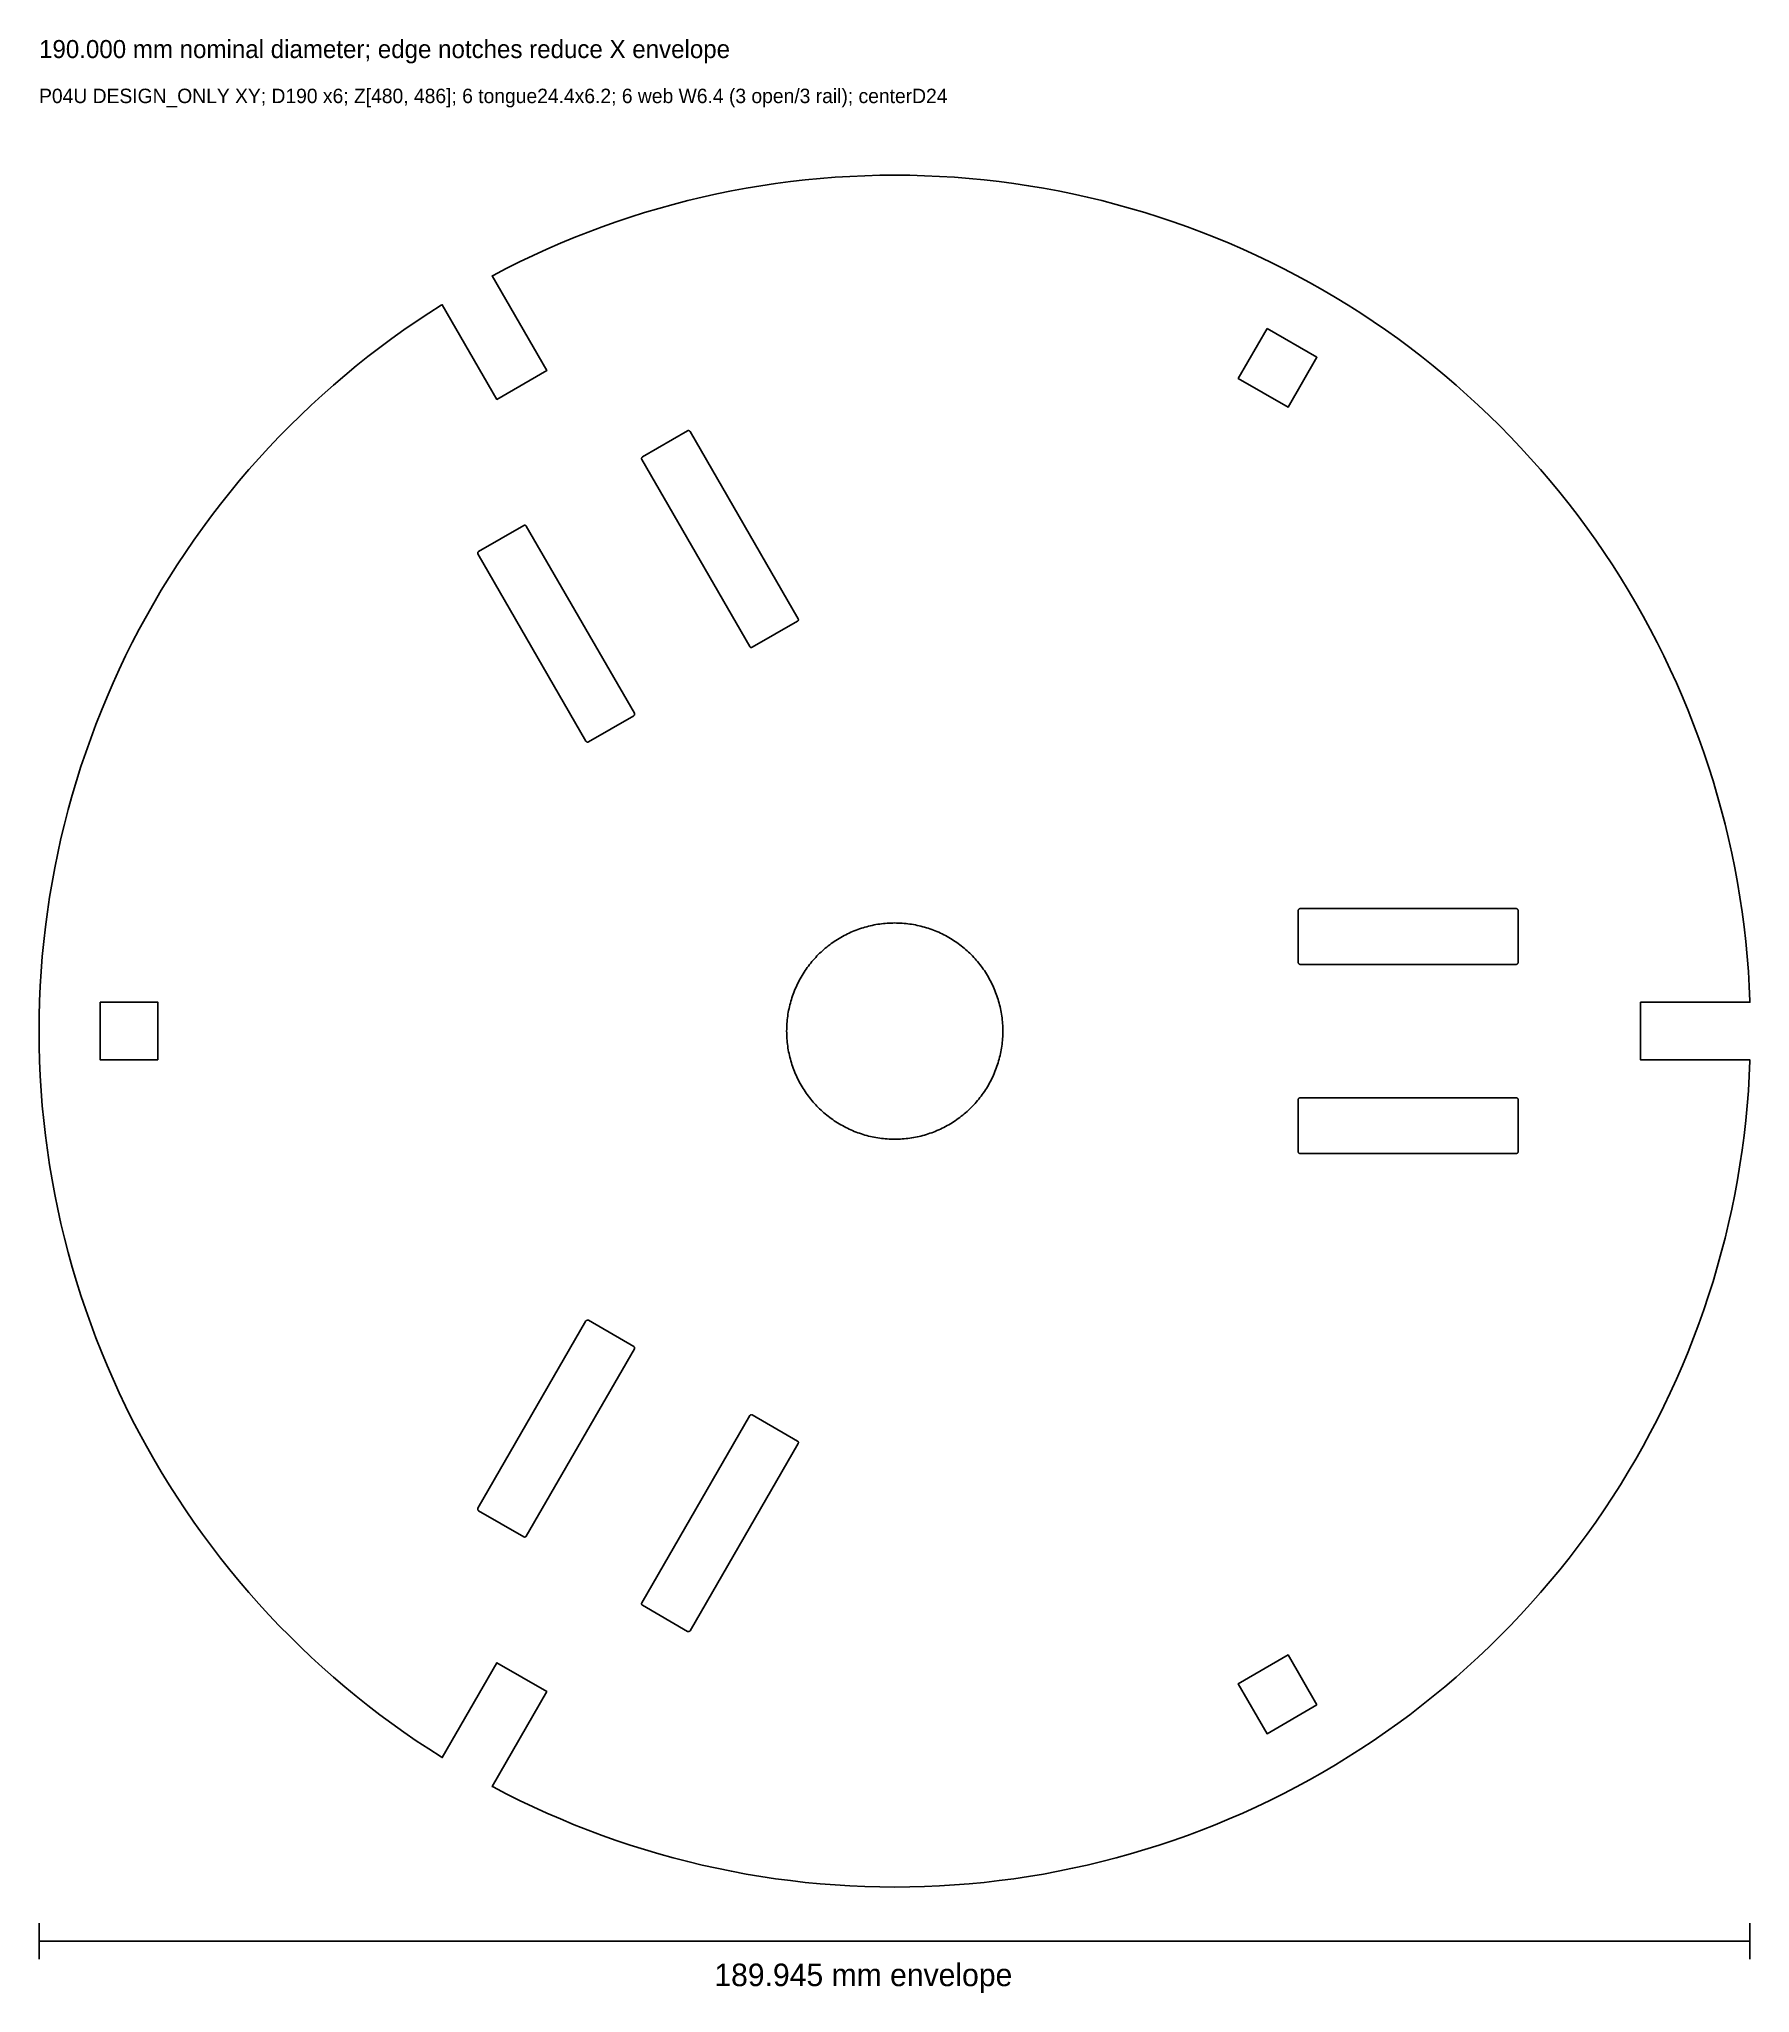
# Model space of a CAD drawing. Header units: millimetres. Extents: x -95 to 95, y -107 to 110.
import ezdxf

# ---------------------------------------------------------------- set-up
doc = ezdxf.new("R2010")
doc.units = ezdxf.units.MM
for name, color, linetype in [('CUT_ACCESS', 1, 'Continuous'), ('CUT_OUTER', 1, 'Continuous'), ('CUT_TONGUE', 1, 'Continuous'), ('CUT_WEB', 1, 'Continuous'), ('NOT_CUT_DIMENSIONS', 5, 'Continuous')]:
    doc.layers.add(name, color=color, linetype=linetype)

msp = doc.modelspace()

# ---------------------------------------------------------------- linework, layer by layer
at = {"layer": 'CUT_ACCESS'}
msp.add_lwpolyline([(11.983554, -0.628031), (11.970769, -0.837078), (11.954336, -1.045869), (11.934263, -1.254342), (11.910554, -1.462432), (11.883217, -1.670077), (11.85226, -1.877214), (11.817693, -2.083778), (11.779526, -2.289708), (11.737771, -2.49494), (11.692441, -2.699413), (11.643549, -2.903063), (11.59111, -3.105829), (11.53514, -3.307648), (11.475657, -3.50846), (11.412678, -3.708204), (11.346223, -3.906818), (11.276311, -4.104242), (11.202965, -4.300415), (11.126206, -4.495279), (11.046058, -4.688774), (10.962545, -4.88084), (10.875693, -5.071419), (10.785529, -5.260454), (10.692078, -5.447886), (10.595371, -5.633659), (10.495436, -5.817715), (10.392305, -6), (10.286008, -6.180457), (10.176577, -6.359031), (10.064047, -6.535668), (9.948451, -6.710315), (9.829825, -6.882917), (9.708204, -7.053423), (9.583626, -7.22178), (9.456129, -7.387938), (9.325752, -7.551845), (9.192533, -7.713451), (9.056515, -7.872708), (8.917738, -8.029567), (8.776244, -8.18398), (8.632078, -8.3359), (8.485281, -8.485281), (8.3359, -8.632078), (8.18398, -8.776244), (8.029567, -8.917738), (7.872708, -9.056515), (7.713451, -9.192533), (7.551845, -9.325752), (7.387938, -9.456129), (7.22178, -9.583626), (7.053423, -9.708204), (6.882917, -9.829825), (6.710315, -9.948451), (6.535668, -10.064047), (6.359031, -10.176577), (6.180457, -10.286008), (6, -10.392305), (5.817715, -10.495436), (5.633659, -10.595371), (5.447886, -10.692078), (5.260454, -10.785529), (5.071419, -10.875693), (4.88084, -10.962545), (4.688774, -11.046058), (4.495279, -11.126206), (4.300415, -11.202965), (4.104242, -11.276311), (3.906818, -11.346223), (3.708204, -11.412678), (3.50846, -11.475657), (3.307648, -11.53514), (3.105829, -11.59111), (2.903063, -11.643549), (2.699413, -11.692441), (2.49494, -11.737771), (2.289708, -11.779526), (2.083778, -11.817693), (1.877214, -11.85226), (1.670077, -11.883217), (1.462432, -11.910554), (1.254342, -11.934263), (1.045869, -11.954336), (0.837078, -11.970769), (0.628031, -11.983554), (0.418794, -11.99269), (0.209429, -11.998172), (0, -12), (-0.209429, -11.998172), (-0.418794, -11.99269), (-0.628031, -11.983554), (-0.837078, -11.970769), (-1.045869, -11.954336), (-1.254342, -11.934263), (-1.462432, -11.910554), (-1.670077, -11.883217), (-1.877214, -11.85226), (-2.083778, -11.817693), (-2.289708, -11.779526), (-2.49494, -11.737771), (-2.699413, -11.692441), (-2.903063, -11.643549), (-3.105829, -11.59111), (-3.307648, -11.53514), (-3.50846, -11.475657), (-3.708204, -11.412678), (-3.906818, -11.346223), (-4.104242, -11.276311), (-4.300415, -11.202965), (-4.495279, -11.126206), (-4.688774, -11.046058), (-4.88084, -10.962545), (-5.071419, -10.875693), (-5.260454, -10.785529), (-5.447886, -10.692078), (-5.633659, -10.595371), (-5.817715, -10.495436), (-6, -10.392305), (-6.180457, -10.286008), (-6.359031, -10.176577), (-6.535668, -10.064047), (-6.710315, -9.948451), (-6.882917, -9.829825), (-7.053423, -9.708204), (-7.22178, -9.583626), (-7.387938, -9.456129), (-7.551845, -9.325752), (-7.713451, -9.192533), (-7.872708, -9.056515), (-8.029567, -8.917738), (-8.18398, -8.776244), (-8.3359, -8.632078), (-8.485281, -8.485281), (-8.632078, -8.3359), (-8.776244, -8.18398), (-8.917738, -8.029567), (-9.056515, -7.872708), (-9.192533, -7.713451), (-9.325752, -7.551845), (-9.456129, -7.387938), (-9.583626, -7.22178), (-9.708204, -7.053423), (-9.829825, -6.882917), (-9.948451, -6.710315), (-10.064047, -6.535668), (-10.176577, -6.359031), (-10.286008, -6.180457), (-10.392305, -6), (-10.495436, -5.817715), (-10.595371, -5.633659), (-10.692078, -5.447886), (-10.785529, -5.260454), (-10.875693, -5.071419), (-10.962545, -4.88084), (-11.046058, -4.688774), (-11.126206, -4.495279), (-11.202965, -4.300415), (-11.276311, -4.104242), (-11.346223, -3.906818), (-11.412678, -3.708204), (-11.475657, -3.50846), (-11.53514, -3.307648), (-11.59111, -3.105829), (-11.643549, -2.903063), (-11.692441, -2.699413), (-11.737771, -2.49494), (-11.779526, -2.289708), (-11.817693, -2.083778), (-11.85226, -1.877214), (-11.883217, -1.670077), (-11.910554, -1.462432), (-11.934263, -1.254342), (-11.954336, -1.045869), (-11.970769, -0.837078), (-11.983554, -0.628031), (-11.99269, -0.418794), (-11.998172, -0.209429), (-12, 0), (-11.998172, 0.209429), (-11.99269, 0.418794), (-11.983554, 0.628031), (-11.970769, 0.837078), (-11.954336, 1.045869), (-11.934263, 1.254342), (-11.910554, 1.462432), (-11.883217, 1.670077), (-11.85226, 1.877214), (-11.817693, 2.083778), (-11.779526, 2.289708), (-11.737771, 2.49494), (-11.692441, 2.699413), (-11.643549, 2.903063), (-11.59111, 3.105829), (-11.53514, 3.307648), (-11.475657, 3.50846), (-11.412678, 3.708204), (-11.346223, 3.906818), (-11.276311, 4.104242), (-11.202965, 4.300415), (-11.126206, 4.495279), (-11.046058, 4.688774), (-10.962545, 4.88084), (-10.875693, 5.071419), (-10.785529, 5.260454), (-10.692078, 5.447886), (-10.595371, 5.633659), (-10.495436, 5.817715), (-10.392305, 6), (-10.286008, 6.180457), (-10.176577, 6.359031), (-10.064047, 6.535668), (-9.948451, 6.710315), (-9.829825, 6.882917), (-9.708204, 7.053423), (-9.583626, 7.22178), (-9.456129, 7.387938), (-9.325752, 7.551845), (-9.192533, 7.713451), (-9.056515, 7.872708), (-8.917738, 8.029567), (-8.776244, 8.18398), (-8.632078, 8.3359), (-8.485281, 8.485281), (-8.3359, 8.632078), (-8.18398, 8.776244), (-8.029567, 8.917738), (-7.872708, 9.056515), (-7.713451, 9.192533), (-7.551845, 9.325752), (-7.387938, 9.456129), (-7.22178, 9.583626), (-7.053423, 9.708204), (-6.882917, 9.829825), (-6.710315, 9.948451), (-6.535668, 10.064047), (-6.359031, 10.176577), (-6.180457, 10.286008), (-6, 10.392305), (-5.817715, 10.495436), (-5.633659, 10.595371), (-5.447886, 10.692078), (-5.260454, 10.785529), (-5.071419, 10.875693), (-4.88084, 10.962545), (-4.688774, 11.046058), (-4.495279, 11.126206), (-4.300415, 11.202965), (-4.104242, 11.276311), (-3.906818, 11.346223), (-3.708204, 11.412678), (-3.50846, 11.475657), (-3.307648, 11.53514), (-3.105829, 11.59111), (-2.903063, 11.643549), (-2.699413, 11.692441), (-2.49494, 11.737771), (-2.289708, 11.779526), (-2.083778, 11.817693), (-1.877214, 11.85226), (-1.670077, 11.883217), (-1.462432, 11.910554), (-1.254342, 11.934263), (-1.045869, 11.954336), (-0.837078, 11.970769), (-0.628031, 11.983554), (-0.418794, 11.99269), (-0.209429, 11.998172), (0, 12), (0.209429, 11.998172), (0.418794, 11.99269), (0.628031, 11.983554), (0.837078, 11.970769), (1.045869, 11.954336), (1.254342, 11.934263), (1.462432, 11.910554), (1.670077, 11.883217), (1.877214, 11.85226), (2.083778, 11.817693), (2.289708, 11.779526), (2.49494, 11.737771), (2.699413, 11.692441), (2.903063, 11.643549), (3.105829, 11.59111), (3.307648, 11.53514), (3.50846, 11.475657), (3.708204, 11.412678), (3.906818, 11.346223), (4.104242, 11.276311), (4.300415, 11.202965), (4.495279, 11.126206), (4.688774, 11.046058), (4.88084, 10.962545), (5.071419, 10.875693), (5.260454, 10.785529), (5.447886, 10.692078), (5.633659, 10.595371), (5.817715, 10.495436), (6, 10.392305), (6.180457, 10.286008), (6.359031, 10.176577), (6.535668, 10.064047), (6.710315, 9.948451), (6.882917, 9.829825), (7.053423, 9.708204), (7.22178, 9.583626), (7.387938, 9.456129), (7.551845, 9.325752), (7.713451, 9.192533), (7.872708, 9.056515), (8.029567, 8.917738), (8.18398, 8.776244), (8.3359, 8.632078), (8.485281, 8.485281), (8.632078, 8.3359), (8.776244, 8.18398), (8.917738, 8.029567), (9.056515, 7.872708), (9.192533, 7.713451), (9.325752, 7.551845), (9.456129, 7.387938), (9.583626, 7.22178), (9.708204, 7.053423), (9.829825, 6.882917), (9.948451, 6.710315), (10.064047, 6.535668), (10.176577, 6.359031), (10.286008, 6.180457), (10.392305, 6), (10.495436, 5.817715), (10.595371, 5.633659), (10.692078, 5.447886), (10.785529, 5.260454), (10.875693, 5.071419), (10.962545, 4.88084), (11.046058, 4.688774), (11.126206, 4.495279), (11.202965, 4.300415), (11.276311, 4.104242), (11.346223, 3.906818), (11.412678, 3.708204), (11.475657, 3.50846), (11.53514, 3.307648), (11.59111, 3.105829), (11.643549, 2.903063), (11.692441, 2.699413), (11.737771, 2.49494), (11.779526, 2.289708), (11.817693, 2.083778), (11.85226, 1.877214), (11.883217, 1.670077), (11.910554, 1.462432), (11.934263, 1.254342), (11.954336, 1.045869), (11.970769, 0.837078), (11.983554, 0.628031), (11.99269, 0.418794), (11.998172, 0.209429), (12, 0), (11.998172, -0.209429), (11.99269, -0.418794)], close=True, dxfattribs=at)
at = {"layer": 'CUT_OUTER'}
msp.add_lwpolyline([(94.942129, -3.315452), (94.945152, -3.2), (82.8, -3.2), (82.8, 3.2), (94.945152, 3.2), (94.942129, 3.315452), (94.869806, 4.971916), (94.768585, 6.626865), (94.638496, 8.279796), (94.47958, 9.930204), (94.291884, 11.577588), (94.075467, 13.221445), (93.830392, 14.861274), (93.556737, 16.496577), (93.254582, 18.126855), (92.924022, 19.751611), (92.565156, 21.37035), (92.178094, 22.98258), (91.762953, 24.587809), (91.319861, 26.185549), (90.848952, 27.775312), (90.350369, 29.356614), (89.824265, 30.928975), (89.270799, 32.491914), (88.690141, 34.044955), (88.082466, 35.587626), (87.447961, 37.119457), (86.786818, 38.639981), (86.09924, 40.148735), (85.385434, 41.645259), (84.64562, 43.129097), (83.880021, 44.599798), (83.088872, 46.056914), (82.272413, 47.5), (81.430894, 48.928617), (80.564569, 50.34233), (79.673704, 51.740708), (78.758569, 53.123326), (77.819444, 54.489761), (76.856614, 55.839599), (75.870373, 57.172427), (74.861022, 58.48784), (73.828866, 59.785437), (72.774222, 61.064823), (71.69741, 62.325608), (70.598758, 63.567408), (69.478602, 64.789844), (68.337281, 65.992545), (67.175144, 67.175144), (65.992545, 68.337281), (64.789844, 69.478602), (63.567408, 70.598758), (62.325608, 71.69741), (61.064823, 72.774222), (59.785437, 73.828866), (58.48784, 74.861022), (57.172427, 75.870373), (55.839599, 76.856614), (54.489761, 77.819444), (53.123326, 78.758569), (51.740708, 79.673704), (50.34233, 80.564569), (48.928617, 81.430894), (47.5, 82.272413), (46.056914, 83.088872), (44.599798, 83.880021), (43.129097, 84.64562), (41.645259, 85.385434), (40.148735, 86.09924), (38.639981, 86.786818), (37.119457, 87.447961), (35.587626, 88.082466), (34.044955, 88.690141), (32.491914, 89.270799), (30.928975, 89.824265), (29.356614, 90.350369), (27.775312, 90.848952), (26.185549, 91.319861), (24.587809, 91.762953), (22.98258, 92.178094), (21.37035, 92.565156), (19.751611, 92.924022), (18.126855, 93.254582), (16.496577, 93.556737), (14.861274, 93.830392), (13.221445, 94.075467), (11.577588, 94.291884), (9.930204, 94.47958), (8.279796, 94.638496), (6.626865, 94.768585), (4.971916, 94.869806), (3.315452, 94.942129), (1.657979, 94.985531), (0, 95), (-1.657979, 94.985531), (-3.315452, 94.942129), (-4.971916, 94.869806), (-6.626865, 94.768585), (-8.279796, 94.638496), (-9.930204, 94.47958), (-11.577588, 94.291884), (-13.221445, 94.075467), (-14.861274, 93.830392), (-16.496577, 93.556737), (-18.126855, 93.254582), (-19.751611, 92.924022), (-21.37035, 92.565156), (-22.98258, 92.178094), (-24.587809, 91.762953), (-26.185549, 91.319861), (-27.775312, 90.848952), (-29.356614, 90.350369), (-30.928975, 89.824265), (-32.491914, 89.270799), (-34.044955, 88.690141), (-35.587626, 88.082466), (-37.119457, 87.447961), (-38.639981, 86.786818), (-40.148735, 86.09924), (-41.645259, 85.385434), (-43.129097, 84.64562), (-44.599798, 83.880021), (-44.701295, 83.824913), (-38.628719, 73.306903), (-44.171281, 70.106903), (-50.243857, 80.624913), (-50.34233, 80.564569), (-51.740708, 79.673704), (-53.123326, 78.758569), (-54.489761, 77.819444), (-55.839599, 76.856614), (-57.172427, 75.870373), (-58.48784, 74.861022), (-59.785437, 73.828866), (-61.064823, 72.774222), (-62.325608, 71.69741), (-63.567408, 70.598758), (-64.789844, 69.478602), (-65.992545, 68.337281), (-67.175144, 67.175144), (-68.337281, 65.992545), (-69.478602, 64.789844), (-70.598758, 63.567408), (-71.69741, 62.325608), (-72.774222, 61.064823), (-73.828866, 59.785437), (-74.861022, 58.48784), (-75.870373, 57.172427), (-76.856614, 55.839599), (-77.819444, 54.489761), (-78.758569, 53.123326), (-79.673704, 51.740708), (-80.564569, 50.34233), (-81.430894, 48.928617), (-82.272413, 47.5), (-83.088872, 46.056914), (-83.880021, 44.599798), (-84.64562, 43.129097), (-85.385434, 41.645259), (-86.09924, 40.148735), (-86.786818, 38.639981), (-87.447961, 37.119457), (-88.082466, 35.587626), (-88.690141, 34.044955), (-89.270799, 32.491914), (-89.824265, 30.928975), (-90.350369, 29.356614), (-90.848952, 27.775312), (-91.319861, 26.185549), (-91.762953, 24.587809), (-92.178094, 22.98258), (-92.565156, 21.37035), (-92.924022, 19.751611), (-93.254582, 18.126855), (-93.556737, 16.496577), (-93.830392, 14.861274), (-94.075467, 13.221445), (-94.291884, 11.577588), (-94.47958, 9.930204), (-94.638496, 8.279796), (-94.768585, 6.626865), (-94.869806, 4.971916), (-94.942129, 3.315452), (-94.985531, 1.657979), (-95, 0), (-94.985531, -1.657979), (-94.942129, -3.315452), (-94.869806, -4.971916), (-94.768585, -6.626865), (-94.638496, -8.279796), (-94.47958, -9.930204), (-94.291884, -11.577588), (-94.075467, -13.221445), (-93.830392, -14.861274), (-93.556737, -16.496577), (-93.254582, -18.126855), (-92.924022, -19.751611), (-92.565156, -21.37035), (-92.178094, -22.98258), (-91.762953, -24.587809), (-91.319861, -26.185549), (-90.848952, -27.775312), (-90.350369, -29.356614), (-89.824265, -30.928975), (-89.270799, -32.491914), (-88.690141, -34.044955), (-88.082466, -35.587626), (-87.447961, -37.119457), (-86.786818, -38.639981), (-86.09924, -40.148735), (-85.385434, -41.645259), (-84.64562, -43.129097), (-83.880021, -44.599798), (-83.088872, -46.056914), (-82.272413, -47.5), (-81.430894, -48.928617), (-80.564569, -50.34233), (-79.673704, -51.740708), (-78.758569, -53.123326), (-77.819444, -54.489761), (-76.856614, -55.839599), (-75.870373, -57.172427), (-74.861022, -58.48784), (-73.828866, -59.785437), (-72.774222, -61.064823), (-71.69741, -62.325608), (-70.598758, -63.567408), (-69.478602, -64.789844), (-68.337281, -65.992545), (-67.175144, -67.175144), (-65.992545, -68.337281), (-64.789844, -69.478602), (-63.567408, -70.598758), (-62.325608, -71.69741), (-61.064823, -72.774222), (-59.785437, -73.828866), (-58.48784, -74.861022), (-57.172427, -75.870373), (-55.839599, -76.856614), (-54.489761, -77.819444), (-53.123326, -78.758569), (-51.740708, -79.673704), (-50.34233, -80.564569), (-50.243857, -80.624913), (-44.171281, -70.106903), (-38.628719, -73.306903), (-44.701295, -83.824913), (-44.599798, -83.880021), (-43.129097, -84.64562), (-41.645259, -85.385434), (-40.148735, -86.09924), (-38.639981, -86.786818), (-37.119457, -87.447961), (-35.587626, -88.082466), (-34.044955, -88.690141), (-32.491914, -89.270799), (-30.928975, -89.824265), (-29.356614, -90.350369), (-27.775312, -90.848952), (-26.185549, -91.319861), (-24.587809, -91.762953), (-22.98258, -92.178094), (-21.37035, -92.565156), (-19.751611, -92.924022), (-18.126855, -93.254582), (-16.496577, -93.556737), (-14.861274, -93.830392), (-13.221445, -94.075467), (-11.577588, -94.291884), (-9.930204, -94.47958), (-8.279796, -94.638496), (-6.626865, -94.768585), (-4.971916, -94.869806), (-3.315452, -94.942129), (-1.657979, -94.985531), (0, -95), (1.657979, -94.985531), (3.315452, -94.942129), (4.971916, -94.869806), (6.626865, -94.768585), (8.279796, -94.638496), (9.930204, -94.47958), (11.577588, -94.291884), (13.221445, -94.075467), (14.861274, -93.830392), (16.496577, -93.556737), (18.126855, -93.254582), (19.751611, -92.924022), (21.37035, -92.565156), (22.98258, -92.178094), (24.587809, -91.762953), (26.185549, -91.319861), (27.775312, -90.848952), (29.356614, -90.350369), (30.928975, -89.824265), (32.491914, -89.270799), (34.044955, -88.690141), (35.587626, -88.082466), (37.119457, -87.447961), (38.639981, -86.786818), (40.148735, -86.09924), (41.645259, -85.385434), (43.129097, -84.64562), (44.599798, -83.880021), (46.056914, -83.088872), (47.5, -82.272413), (48.928617, -81.430894), (50.34233, -80.564569), (51.740708, -79.673704), (53.123326, -78.758569), (54.489761, -77.819444), (55.839599, -76.856614), (57.172427, -75.870373), (58.48784, -74.861022), (59.785437, -73.828866), (61.064823, -72.774222), (62.325608, -71.69741), (63.567408, -70.598758), (64.789844, -69.478602), (65.992545, -68.337281), (67.175144, -67.175144), (68.337281, -65.992545), (69.478602, -64.789844), (70.598758, -63.567408), (71.69741, -62.325608), (72.774222, -61.064823), (73.828866, -59.785437), (74.861022, -58.48784), (75.870373, -57.172427), (76.856614, -55.839599), (77.819444, -54.489761), (78.758569, -53.123326), (79.673704, -51.740708), (80.564569, -50.34233), (81.430894, -48.928617), (82.272413, -47.5), (83.088872, -46.056914), (83.880021, -44.599798), (84.64562, -43.129097), (85.385434, -41.645259), (86.09924, -40.148735), (86.786818, -38.639981), (87.447961, -37.119457), (88.082466, -35.587626), (88.690141, -34.044955), (89.270799, -32.491914), (89.824265, -30.928975), (90.350369, -29.356614), (90.848952, -27.775312), (91.319861, -26.185549), (91.762953, -24.587809), (92.178094, -22.98258), (92.565156, -21.37035), (92.924022, -19.751611), (93.254582, -18.126855), (93.556737, -16.496577), (93.830392, -14.861274), (94.075467, -13.221445), (94.291884, -11.577588), (94.47958, -9.930204), (94.638496, -8.279796), (94.768585, -6.626865), (94.869806, -4.971916)], close=True, dxfattribs=at)
at = {"layer": 'CUT_TONGUE'}
for points in [[(-10.696971, 45.697248), (-10.695688, 45.658063), (-10.702074, 45.619379), (-10.715885, 45.582685), (-10.736589, 45.549391), (-10.76339, 45.520775), (-10.79526, 45.497938), (-15.818207, 42.597938), (-15.853919, 42.581757), (-15.892102, 42.572854), (-15.931288, 42.571571), (-15.969971, 42.577958), (-16.006665, 42.591769), (-16.039959, 42.612473), (-16.068575, 42.639274), (-16.091412, 42.671143), (-28.091412, 63.455753), (-28.107593, 63.491465), (-28.116496, 63.529648), (-28.117779, 63.568833), (-28.111392, 63.607517), (-28.097581, 63.644211), (-28.076878, 63.677505), (-28.050076, 63.706121), (-28.018207, 63.728958), (-22.99526, 66.628958), (-22.959547, 66.645139), (-22.921365, 66.654042), (-22.882179, 66.655325), (-22.843496, 66.648938), (-22.806802, 66.635127), (-22.773507, 66.614424), (-22.744892, 66.587622), (-22.722055, 66.555753), (-10.722055, 45.771143), (-10.705874, 45.735431)], [(-28.883504, 35.197248), (-28.882221, 35.158063), (-28.888608, 35.119379), (-28.902419, 35.082685), (-28.923122, 35.049391), (-28.949924, 35.020775), (-28.981793, 34.997938), (-34.00474, 32.097938), (-34.040453, 32.081757), (-34.078635, 32.072854), (-34.117821, 32.071571), (-34.156504, 32.077958), (-34.193198, 32.091769), (-34.226493, 32.112473), (-34.255108, 32.139274), (-34.277945, 32.171143), (-46.277945, 52.955753), (-46.294126, 52.991465), (-46.303029, 53.029648), (-46.304312, 53.068833), (-46.297926, 53.107517), (-46.284115, 53.144211), (-46.263411, 53.177505), (-46.23661, 53.206121), (-46.20474, 53.228958), (-41.181793, 56.128958), (-41.146081, 56.145139), (-41.107898, 56.154042), (-41.068712, 56.155325), (-41.030029, 56.148938), (-40.993335, 56.135127), (-40.960041, 56.114424), (-40.931425, 56.087622), (-40.908588, 56.055753), (-28.908588, 35.271143), (-28.892407, 35.235431)], [(44.923463, 7.415224), (44.888886, 7.433706), (44.858579, 7.458579), (44.833706, 7.488886), (44.815224, 7.523463), (44.803843, 7.560982), (44.8, 7.6), (44.8, 13.4), (44.803843, 13.439018), (44.815224, 13.476537), (44.833706, 13.511114), (44.858579, 13.541421), (44.888886, 13.566294), (44.923463, 13.584776), (44.960982, 13.596157), (45, 13.6), (69, 13.6), (69.039018, 13.596157), (69.076537, 13.584776), (69.111114, 13.566294), (69.141421, 13.541421), (69.166294, 13.511114), (69.184776, 13.476537), (69.196157, 13.439018), (69.2, 13.4), (69.2, 7.6), (69.196157, 7.560982), (69.184776, 7.523463), (69.166294, 7.488886), (69.141421, 7.458579), (69.111114, 7.433706), (69.076537, 7.415224), (69.039018, 7.403843), (69, 7.4), (45, 7.4), (44.960982, 7.403843)], [(44.923463, -13.584776), (44.888886, -13.566294), (44.858579, -13.541421), (44.833706, -13.511114), (44.815224, -13.476537), (44.803843, -13.439018), (44.8, -13.4), (44.8, -7.6), (44.803843, -7.560982), (44.815224, -7.523463), (44.833706, -7.488886), (44.858579, -7.458579), (44.888886, -7.433706), (44.923463, -7.415224), (44.960982, -7.403843), (45, -7.4), (69, -7.4), (69.039018, -7.403843), (69.076537, -7.415224), (69.111114, -7.433706), (69.141421, -7.458579), (69.166294, -7.488886), (69.184776, -7.523463), (69.196157, -7.560982), (69.2, -7.6), (69.2, -13.4), (69.196157, -13.439018), (69.184776, -13.476537), (69.166294, -13.511114), (69.141421, -13.541421), (69.111114, -13.566294), (69.076537, -13.584776), (69.039018, -13.596157), (69, -13.6), (45, -13.6), (44.960982, -13.596157)], [(-34.226493, -32.112473), (-34.193198, -32.091769), (-34.156504, -32.077958), (-34.117821, -32.071571), (-34.078635, -32.072854), (-34.040453, -32.081757), (-34.00474, -32.097938), (-28.981793, -34.997938), (-28.949924, -35.020775), (-28.923122, -35.049391), (-28.902419, -35.082685), (-28.888608, -35.119379), (-28.882221, -35.158063), (-28.883504, -35.197248), (-28.892407, -35.235431), (-28.908588, -35.271143), (-40.908588, -56.055753), (-40.931425, -56.087622), (-40.960041, -56.114424), (-40.993335, -56.135127), (-41.030029, -56.148938), (-41.068712, -56.155325), (-41.107898, -56.154042), (-41.146081, -56.145139), (-41.181793, -56.128958), (-46.20474, -53.228958), (-46.23661, -53.206121), (-46.263411, -53.177505), (-46.284115, -53.144211), (-46.297926, -53.107517), (-46.304312, -53.068833), (-46.303029, -53.029648), (-46.294126, -52.991465), (-46.277945, -52.955753), (-34.277945, -32.171143), (-34.255108, -32.139274)], [(-16.039959, -42.612473), (-16.006665, -42.591769), (-15.969971, -42.577958), (-15.931288, -42.571571), (-15.892102, -42.572854), (-15.853919, -42.581757), (-15.818207, -42.597938), (-10.79526, -45.497938), (-10.76339, -45.520775), (-10.736589, -45.549391), (-10.715885, -45.582685), (-10.702074, -45.619379), (-10.695688, -45.658063), (-10.696971, -45.697248), (-10.705874, -45.735431), (-10.722055, -45.771143), (-22.722055, -66.555753), (-22.744892, -66.587622), (-22.773507, -66.614424), (-22.806802, -66.635127), (-22.843496, -66.648938), (-22.882179, -66.655325), (-22.921365, -66.654042), (-22.959547, -66.645139), (-22.99526, -66.628958), (-28.018207, -63.728958), (-28.050076, -63.706121), (-28.076878, -63.677505), (-28.097581, -63.644211), (-28.111392, -63.607517), (-28.117779, -63.568833), (-28.116496, -63.529648), (-28.107593, -63.491465), (-28.091412, -63.455753), (-16.091412, -42.671143), (-16.068575, -42.639274)]]:
    msp.add_lwpolyline(points, close=True, dxfattribs=at)
at = {"layer": 'CUT_WEB'}
for points in [[(41.328719, 77.983441), (46.871281, 74.783441), (43.671281, 69.240878), (38.128719, 72.440878)], [(-81.8, -3.2), (-88.2, -3.2), (-88.2, 3.2), (-81.8, 3.2)], [(46.871281, -74.783441), (41.328719, -77.983441), (38.128719, -72.440878), (43.671281, -69.240878)]]:
    msp.add_lwpolyline(points, close=True, dxfattribs=at)
at = {"layer": 'NOT_CUT_DIMENSIONS'}
for p, q in [((-95, -99), (-95, -103)), ((94.945152, -99), (94.945152, -103)), ((-95, -101), (94.945152, -101))]:
    msp.add_line(p, q, dxfattribs=at)

# ---------------------------------------------------------------- texts
for s, height, p in [('190.000 mm nominal diameter; edge notches reduce X envelope', 2, (-95, 108)), ('P04U DESIGN_ONLY XY; D190 x6; Z[480, 486]; 6 tongue24.4x6.2; 6 web W6.4 (3 open/3 rail); centerD24', 1.6, (-95, 103)), ('189.945 mm envelope', 2.5, (-20.027424, -106))]:
    msp.add_text(s, height=height, dxfattribs=at).set_placement(p)

doc.saveas('drawing.dxf')
